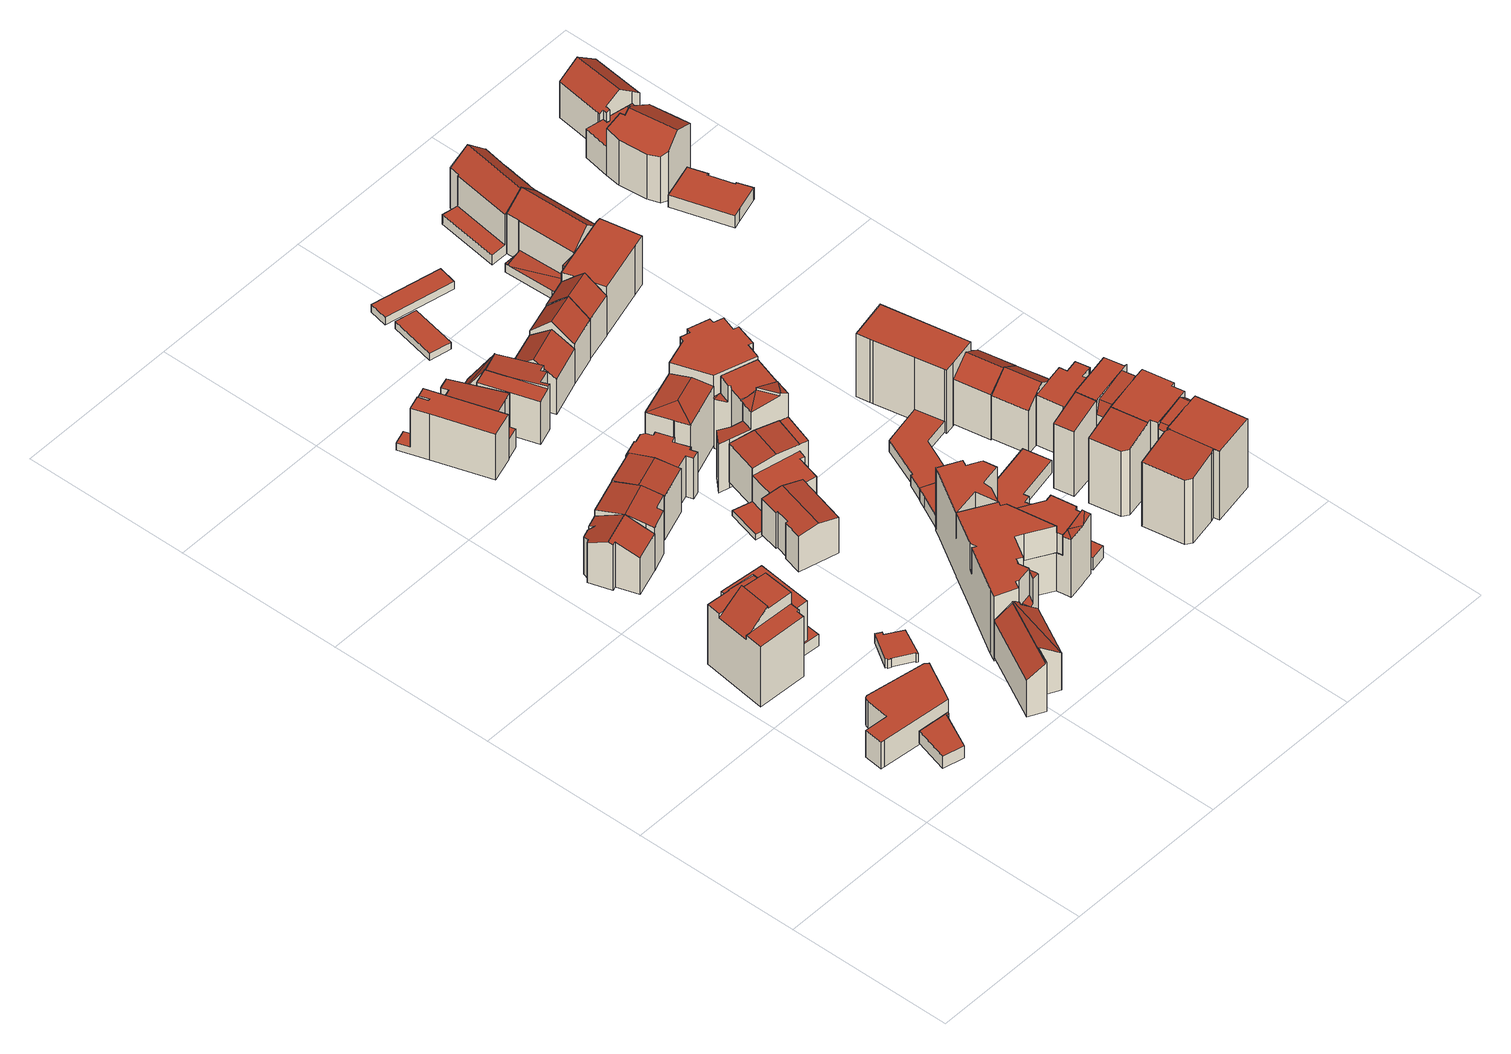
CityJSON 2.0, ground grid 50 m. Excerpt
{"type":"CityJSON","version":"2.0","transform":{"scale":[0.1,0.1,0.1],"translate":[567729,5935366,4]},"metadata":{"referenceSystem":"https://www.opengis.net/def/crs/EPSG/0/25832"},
"CityObjects":{
"building1":{"type":"Building","attributes":{"Gemeindeschluessel":"02000000","Geometrietyp2DReferenz":"3000","function":"31001_2010","roofType":"1000","measuredHeight":4.23,"storeysAboveGround":1},"geometry":[{"type":"MultiSurface","lod":"2","boundaries":[[[0,1,2,3]],[[3,2,4,5]],[[5,4,6,7]],[[7,6,8,9]],[[1,0,10,11]],[[11,10,9,8]],[[9,10,0,3,5,7]],[[11,8,6,4,2,1]]],"semantics":{"surfaces":[{"type":"WallSurface"},{"type":"GroundSurface"},{"type":"RoofSurface"}],"values":[0,0,0,0,0,0,1,2]}}]},
"building2":{"type":"Building","attributes":{"Gemeindeschluessel":"02000000","Geometrietyp2DReferenz":"3000","function":"31001_3060","roofType":"1000","measuredHeight":9.14,"storeysAboveGround":2},"geometry":[{"type":"MultiSurface","lod":"2","boundaries":[[[12,13,14,15]],[[16,17,13,12]],[[18,19,20,21]],[[21,20,22,23]],[[23,22,24,25]],[[25,24,26,27]],[[27,26,28,29]],[[29,28,30,31]],[[32,30,28,26,24,22,20,19,33,14,13,17]],[[34,16,12,15,35,18,21,23,25,27,29,31]],[[16,34,32,17]],[[34,31,30,32]],[[18,35,33,19]],[[35,15,14,33]]],"semantics":{"surfaces":[{"type":"WallSurface"},{"type":"RoofSurface"},{"type":"GroundSurface"}],"values":[0,0,0,0,0,0,0,0,1,2,0,0,0,0]}}]},
"building3":{"type":"Building","attributes":{"Gemeindeschluessel":"02000000","Geometrietyp2DReferenz":"3000","function":"31001_1120","roofType":"1000","measuredHeight":25.46,"storeysAboveGround":8},"geometry":[{"type":"MultiSurface","lod":"2","boundaries":[[[36,37,38,39,40,41]],[[42,43,44,45]],[[46,47,48,49]],[[41,50,36]],[[44,38,37,45]],[[51,52,53,54]],[[39,55,40]],[[56,57,58,59]],[[59,58,60,61]],[[61,60,62,63]],[[46,64,65,47]],[[66,67,68,69]],[[69,68,70,71]],[[70,68,67,72,65,64,73]],[[74,75,56,59,61,63,76,51,54,77,78,79,80]],[[81,82,66,69,71,83,84]],[[51,76,85,50,41,40,55,52]],[[70,73,86,87,43,42,88,89,83,71]],[[78,77,48,47,65,72]],[[79,78,72,67]],[[81,84,75,74]],[[82,81,74,80]],[[80,79,67,66,82]],[[56,75,84,83,89,57]],[[86,73,64,46,49,90]],[[77,54,53,90,49,48]],[[88,42,45,37,36]],[[39,38,44,43,87]],[[85,76,63,62]],[[39,87,86,90,53,52,55]],[[85,62,60,58,57,89,88,36,50]]],"semantics":{"surfaces":[{"type":"RoofSurface"},{"type":"WallSurface"},{"type":"GroundSurface"}],"values":[0,0,0,1,1,1,1,1,1,1,1,1,1,0,2,0,1,1,1,1,1,1,1,1,1,1,1,1,1,0,0]}}]},
"building4":{"type":"Building","attributes":{"Gemeindeschluessel":"02000000","Geometrietyp2DReferenz":"3000","function":"31001_1010","roofType":"3100","measuredHeight":16.34,"storeysAboveGround":4},"geometry":[{"type":"MultiSurface","lod":"2","boundaries":[[[91,92,93,94,95,96,97,98,99]],[[100,101,102,103,104,92,91]],[[105,99,98,106]],[[106,98,97,107]],[[107,97,96,108]],[[108,96,95,109]],[[109,95,94,110]],[[110,94,93,111]],[[112,104,103,113]],[[113,103,102,114]],[[114,102,101,115]],[[115,101,100,116]],[[116,100,91,99,105]],[[111,93,92,104,112]],[[111,112,113,114,115,116,105,106,107,108,109,110]]],"semantics":{"surfaces":[{"type":"RoofSurface"},{"type":"WallSurface"},{"type":"GroundSurface"}],"values":[0,0,1,1,1,1,1,1,1,1,1,1,1,1,2]}}]},
"building5":{"type":"Building","attributes":{"Gemeindeschluessel":"02000000","Geometrietyp2DReferenz":"3000","function":"31001_2010","roofType":"1000","measuredHeight":3,"storeysAboveGround":1},"geometry":[{"type":"MultiSurface","lod":"2","boundaries":[[[117,118,119,120]],[[121,122,123,124]],[[125,126,127,128]],[[129,130,131,132]],[[133,134,135,136]],[[137,138,139,140]],[[131,130,123,122,139,138,119,118,135,134,127,126]],[[137,140,121,124,129,132,125,128,133,136,117,120]],[[125,132,131,126]],[[129,124,123,130]],[[121,140,139,122]],[[137,120,119,138]],[[117,136,135,118]],[[133,128,127,134]]],"semantics":{"surfaces":[{"type":"WallSurface"},{"type":"RoofSurface"},{"type":"GroundSurface"}],"values":[0,0,0,0,0,0,1,2,0,0,0,0,0,0]}}]},
"building6":{"type":"Building","attributes":{"Gemeindeschluessel":"02000000","Geometrietyp2DReferenz":"3000","function":"31001_1010","roofType":"2100","measuredHeight":17.09,"storeysAboveGround":4},"geometry":[{"type":"MultiSurface","lod":"2","boundaries":[[[141,142,143,144,145,146]],[[147,144,143,148]],[[148,143,142,149]],[[149,142,141,150]],[[151,152,153,154,155,147,148,149,150]],[[156,157,146,145,158,159,160]],[[147,155,161,162,158,145,144]],[[146,157,151,150,141]],[[154,153,160,159,163,164]],[[156,160,153,152]],[[157,156,152,151]],[[163,159,158,162]],[[161,155,154,164]],[[161,164,163,162]]],"semantics":{"surfaces":[{"type":"RoofSurface"},{"type":"WallSurface"},{"type":"GroundSurface"}],"values":[0,1,1,1,2,0,1,1,1,1,1,1,1,0]}}]},
"building7":{"type":"Building","attributes":{"Gemeindeschluessel":"02000000","Geometrietyp2DReferenz":"3000","function":"31001_1010","roofType":"3100","measuredHeight":16.56,"storeysAboveGround":5},"geometry":[{"type":"MultiSurface","lod":"2","boundaries":[[[165,166,167,168,169,170,171]],[[172,173,174,175]],[[176,169,168,177]],[[177,168,167,178]],[[178,167,166,179]],[[179,166,165,180]],[[181,172,175,176,177,178,179,180]],[[182,181,180,165,171]],[[176,175,174,170,169]],[[173,172,181,182]],[[173,182,171,170,174]]],"semantics":{"surfaces":[{"type":"RoofSurface"},{"type":"WallSurface"},{"type":"GroundSurface"}],"values":[0,1,1,1,1,1,2,1,1,1,0]}}]},
"building8":{"type":"Building","attributes":{"Gemeindeschluessel":"02000000","Geometrietyp2DReferenz":"3000","function":"31001_1010","roofType":"3100","measuredHeight":16.13,"storeysAboveGround":5},"geometry":[{"type":"MultiSurface","lod":"2","boundaries":[[[183,184,185,186,187]],[[188,189,190,191,185,184]],[[172,187,186,192]],[[175,183,187,172]],[[193,191,190,194]],[[194,190,189,195]],[[195,189,188,176]],[[176,188,184,183,175]],[[192,186,185,191,193]],[[192,193,194,195,176,175,172]]],"semantics":{"surfaces":[{"type":"RoofSurface"},{"type":"WallSurface"},{"type":"GroundSurface"}],"values":[0,0,1,1,1,1,1,1,1,2]}}]},
"building9":{"type":"Building","attributes":{"Gemeindeschluessel":"02000000","Geometrietyp2DReferenz":"3000","function":"31001_1010","roofType":"1000","measuredHeight":15.83,"storeysAboveGround":3},"geometry":[{"type":"MultiSurface","lod":"2","boundaries":[[[196,197,198,199]],[[200,199,198,201]],[[196,202,203,197]],[[204,205,206,207]],[[207,206,208,209]],[[210,211,212,213]],[[210,213,200,201,204,207,209,214,215]],[[216,215,214,217]],[[211,210,215,216]],[[217,214,209,208]],[[200,213,212,202,196,199]],[[204,201,198,197,203,205]],[[217,208,206,205,203,202,212,211,216]]],"semantics":{"surfaces":[{"type":"RoofSurface"},{"type":"WallSurface"},{"type":"GroundSurface"}],"values":[0,1,1,1,1,1,2,1,1,1,1,1,0]}}]},
"building10":{"type":"Building","attributes":{"Gemeindeschluessel":"02000000","Geometrietyp2DReferenz":"3000","function":"31001_1010","roofType":"3100","measuredHeight":13.64,"storeysAboveGround":4},"geometry":[{"type":"MultiSurface","lod":"2","boundaries":[[[218,219,220,221,222,223,224,225,226]],[[227,226,225,228]],[[228,225,224,229]],[[229,224,223,230]],[[230,223,222,231]],[[231,222,221,232]],[[232,221,220,233]],[[234,227,228,229,230,231,232,233,235]],[[236,235,233,220,219]],[[237,234,235,236]],[[227,234,237,218,226]],[[237,236,219,218]]],"semantics":{"surfaces":[{"type":"RoofSurface"},{"type":"WallSurface"},{"type":"GroundSurface"}],"values":[0,1,1,1,1,1,1,2,1,1,1,0]}}]},
"building11":{"type":"Building","attributes":{"Gemeindeschluessel":"02000000","Geometrietyp2DReferenz":"3000","function":"31001_1010","roofType":"1000","measuredHeight":14.67,"storeysAboveGround":3},"geometry":[{"type":"MultiSurface","lod":"2","boundaries":[[[238,239,240,241]],[[242,243,244,245]],[[245,244,246,247]],[[247,246,248,249]],[[240,250,251,241]],[[252,239,238,253]],[[254,252,253,242,245,247,249,255,256,257]],[[258,257,256,259,260,261]],[[259,256,255,262]],[[242,253,238,241,251,243]],[[252,254,263,250,240,239]],[[263,254,257,258]],[[261,260,264,248]],[[255,249,248,264,262]],[[264,260,259,262]],[[261,248,246,244,243,251,250,263,258]]],"semantics":{"surfaces":[{"type":"RoofSurface"},{"type":"WallSurface"},{"type":"GroundSurface"}],"values":[0,1,1,1,1,1,2,1,1,1,1,1,1,1,0,0]}}]},
"building12":{"type":"Building","attributes":{"Gemeindeschluessel":"02000000","Geometrietyp2DReferenz":"3000","function":"31001_1010","roofType":"1000","measuredHeight":13.97,"storeysAboveGround":4},"geometry":[{"type":"MultiSurface","lod":"2","boundaries":[[[265,266,267,268,269,270,271,272,273,274,275,276,277,278,279,280,281]],[[282,283,284,285,286,287,288,289,290,291,292,293,294,295,296,297,298]],[[282,281,280,283]],[[283,280,279,284]],[[284,279,278,285]],[[285,278,277,286]],[[286,277,276,287]],[[287,276,275,288]],[[288,275,274,289]],[[289,274,273,290]],[[290,273,272,291]],[[291,272,271,292]],[[292,271,270,293]],[[293,270,269,294]],[[294,269,268,295]],[[295,268,267,296]],[[296,267,266,297]],[[297,266,265,298]],[[298,265,281,282]]],"semantics":{"surfaces":[{"type":"RoofSurface"},{"type":"GroundSurface"},{"type":"WallSurface"}],"values":[0,1,2,2,2,2,2,2,2,2,2,2,2,2,2,2,2,2,2]}}]},
"building13":{"type":"Building","attributes":{"Gemeindeschluessel":"02000000","Geometrietyp2DReferenz":"3000","function":"31001_1120","roofType":"1000","measuredHeight":22.12,"storeysAboveGround":6},"geometry":[{"type":"MultiSurface","lod":"2","boundaries":[[[299,300,301]],[[302,303,304,305]],[[303,306,304]],[[307,308,309]],[[310,311,312,313,314]],[[315,312,311]],[[316,317,318,319,320,321]],[[322,323,320]],[[324,325,326,327,328]],[[329,330,331,332,333]],[[301,334,335,299]],[[323,336,337,304,320]],[[320,304,337,338,321]],[[328,339,340,324]],[[299,335,341,300]],[[342,343,344,345]],[[319,305,304,320]],[[320,304,306,322]],[[326,346,347,327]],[[348,349,350,351]],[[332,351,350,352,333]],[[353,354,355,356]],[[356,355,357,358]],[[358,357,359,360]],[[325,361,346,326]],[[362,363,364,365]],[[365,364,366,367]],[[367,366,368,369]],[[370,371,372]],[[331,372,371,351,332]],[[370,308,314]],[[314,308,307,310]],[[373,374,375,376]],[[314,313,377]],[[378,379,380,381]],[[382,318,317,383]],[[383,317,316,384]],[[330,385,372,331]],[[336,323,322,306,303,302,386,387,388,389,390,391]],[[392,334,301,300,341,339,328,327,347,393,354,353,394,395,396,397,398,399]],[[400,401,402,403,404,315,311,310,307,309,405]],[[369,406,407,404,403,402,401,400,408,409,410,411,412,413,342,345,414,390,389,388,387,386,415,382,383,384,416,417,418,378,381,419,399,398,397,396,395,394,353,356,358,360,420,373,376,421,422,423,424,425,426,427,428,362,365,367]],[[379,429,430,338,337,336,391,431,344,343,432,433,434,352,350,349,435,436,340,339,341,335,334,392,437,380]],[[346,361,438,439,440,375,374,441,359,357,355,354,393,347]],[[405,309,308,370,372,385]],[[426,425,424,423,438,361,325,324,340,436]],[[435,349,348,363,362,428,427,426,436]],[[411,410,409,329,333,352,434,433,412]],[[312,315,404,407,406,369,368,377,313]],[[408,400,405,385,330,329,409]],[[423,422,439,438]],[[422,421,376,375,440,439]],[[441,374,373,420,360,359]],[[319,318,382,415,386,302,305]],[[342,413,412,433,432,343]],[[378,418,417,430,429,379]],[[416,384,316,321,338,430,417]],[[390,414,345,344,431,391]],[[380,437,392,399,419,381]],[[351,371,370,314,377,368,366,364,363,348]]],"semantics":{"surfaces":[{"type":"RoofSurface"},{"type":"WallSurface"},{"type":"GroundSurface"}],"values":[0,0,0,0,0,0,0,0,0,0,1,1,1,1,1,1,1,1,1,1,1,1,1,1,1,1,1,1,1,1,1,1,1,1,1,1,1,1,1,1,1,2,0,0,0,1,1,1,1,1,1,1,1,1,1,1,1,1,1,0]}}]},
"building14":{"type":"Building","attributes":{"Gemeindeschluessel":"02000000","Geometrietyp2DReferenz":"3000","function":"31001_1120","roofType":"3100","measuredHeight":13.92,"storeysAboveGround":4},"geometry":[{"type":"MultiSurface","lod":"2","boundaries":[[[442,443,444,445,446,447,448]],[[449,450,451,452,453]],[[454,455,450,449]],[[456,457,458,459]],[[460,461,462,463,464,465]],[[466,467,468,469]],[[464,448,447,465]],[[470,446,445,471]],[[471,445,444,472]],[[473,452,451,474]],[[458,455,454,459]],[[475,462,461,476]],[[476,461,460,477]],[[475,476,477,470,471,472,466,469,478,473,474,479]],[[479,474,451,450,455,458,457]],[[442,448,464,463,456,459,454,449,453]],[[475,479,457,456,463,462]],[[473,478,480,481,452]],[[470,477,460,465,447,446]],[[482,443,442,453,452,481]],[[466,472,444,443,482,467]],[[480,478,469,468]],[[480,468,467,482,481]]],"semantics":{"surfaces":[{"type":"RoofSurface"},{"type":"WallSurface"},{"type":"GroundSurface"}],"values":[0,0,0,0,0,1,1,1,1,1,1,1,1,2,1,1,1,1,1,1,1,1,0]}}]},
"building15":{"type":"Building","attributes":{"Gemeindeschluessel":"02000000","Geometrietyp2DReferenz":"3000","function":"31001_1010","roofType":"1000","measuredHeight":15.67,"storeysAboveGround":3},"geometry":[{"type":"MultiSurface","lod":"2","boundaries":[[[483,484,485]],[[486,487,483,485]],[[488,489,490,491,492,493,494,495,496]],[[489,497,490]],[[498,485,484,499]],[[488,487,486,489]],[[500,496,495,501]],[[501,495,494,502]],[[502,494,493,503]],[[503,493,492,504]],[[505,491,490]],[[499,484,483,487,488,496,500]],[[506,507,508,498,499,500,501,502,503,504]],[[509,507,506,510]],[[508,507,509,497,489]],[[498,508,489,486,485]],[[506,504,492,491,505,510]],[[509,510,505,490,497]]],"semantics":{"surfaces":[{"type":"RoofSurface"},{"type":"WallSurface"},{"type":"GroundSurface"}],"values":[0,0,0,1,1,1,1,1,1,1,1,1,2,1,1,1,1,0]}}]},
"building16":{"type":"Building","attributes":{"Gemeindeschluessel":"02000000","Geometrietyp2DReferenz":"3000","function":"31001_1010","roofType":"3200","measuredHeight":21.35,"storeysAboveGround":6},"geometry":[{"type":"MultiSurface","lod":"2","boundaries":[[[511,512,513,514,515]],[[516,517,514,513]],[[518,513,512,519]],[[519,512,511,520]],[[521,516,513,518]],[[522,523,521,518,519,520]],[[524,522,520,511,515]],[[521,523,525,517,516]],[[525,523,522,524]],[[525,524,515,514,517]]],"semantics":{"surfaces":[{"type":"RoofSurface"},{"type":"WallSurface"},{"type":"GroundSurface"}],"values":[0,0,1,1,1,2,1,1,1,0]}}]},
"building17":{"type":"Building","attributes":{"Gemeindeschluessel":"02000000","Geometrietyp2DReferenz":"3000","function":"31001_1120","roofType":"1000","measuredHeight":24.84,"storeysAboveGround":5},"geometry":[{"type":"MultiSurface","lod":"2","boundaries":[[[526,527,528,529,530,531]],[[532,533,534]],[[535,536,537,538,539]],[[537,540,538]],[[541,542,543,544,545]],[[546,543,542]],[[547,531,530,548]],[[548,530,529,549]],[[550,526,531,547]],[[527,534,551,528]],[[552,553,554]],[[535,555,556,536]],[[532,541,545,533]],[[557,546,542,541,532,534,527,526,550]],[[557,550,547,548,549,558,559,560,561,521,562]],[[563,564,556,555,565,566,553,552]],[[553,566,559,558,567,554]],[[566,565,560,559]],[[562,521,540,537,536,556,564]],[[557,562,564,563,544,543,546]],[[561,560,565,555,535,539]],[[521,561,539,538,540]],[[563,552,533,545,544]],[[558,549,529,528,551,567]],[[534,533,552,554,567,551]]],"semantics":{"surfaces":[{"type":"RoofSurface"},{"type":"WallSurface"},{"type":"GroundSurface"}],"values":[0,0,0,0,0,0,1,1,1,1,1,1,1,1,2,0,1,1,1,1,1,1,1,1,0]}}]},
"building18":{"type":"Building","attributes":{"Gemeindeschluessel":"02000000","Geometrietyp2DReferenz":"3000","function":"31001_1010","roofType":"3100","measuredHeight":16.6,"storeysAboveGround":3},"geometry":[{"type":"MultiSurface","lod":"2","boundaries":[[[568,569,570,571]],[[572,569,568,573]],[[573,568,571,574,575]],[[576,572,573,575]],[[572,576,577,570,569]],[[577,576,575,574]],[[577,574,571,570]]],"semantics":{"surfaces":[{"type":"RoofSurface"},{"type":"WallSurface"},{"type":"GroundSurface"}],"values":[0,1,1,2,1,1,0]}}]},
"building19":{"type":"Building","attributes":{"Gemeindeschluessel":"02000000","Geometrietyp2DReferenz":"3000","function":"31001_2460","roofType":"1000","measuredHeight":4.21,"storeysAboveGround":1},"geometry":[{"type":"MultiSurface","lod":"2","boundaries":[[[578,579,580,581,582,583]],[[584,585,586,587,588,589]],[[584,583,582,585]],[[585,582,581,586]],[[586,581,580,587]],[[587,580,579,588]],[[588,579,578,589]],[[589,578,583,584]]],"semantics":{"surfaces":[{"type":"RoofSurface"},{"type":"GroundSurface"},{"type":"WallSurface"}],"values":[0,1,2,2,2,2,2,2]}}]},
"building20":{"type":"Building","attributes":{"Gemeindeschluessel":"02000000","Geometrietyp2DReferenz":"3000","function":"31001_2010","roofType":"1000","measuredHeight":4.1,"storeysAboveGround":1},"geometry":[{"type":"MultiSurface","lod":"2","boundaries":[[[590,591,592,593]],[[593,592,594,595]],[[596,597,598,599]],[[599,598,600,601]],[[601,600,602,603]],[[602,600,598,597,604,594,592,591,605]],[[596,599,601,603,606,590,593,595,607]],[[606,603,602,605]],[[596,607,604,597]],[[607,595,594,604]],[[590,606,605,591]]],"semantics":{"surfaces":[{"type":"WallSurface"},{"type":"RoofSurface"},{"type":"GroundSurface"}],"values":[0,0,0,0,0,1,2,0,0,0,0]}}]},
"building21":{"type":"Building","attributes":{"Gemeindeschluessel":"02000000","Geometrietyp2DReferenz":"3000","function":"31001_2460","roofType":"1000","measuredHeight":2.33,"storeysAboveGround":1},"geometry":[{"type":"MultiSurface","lod":"2","boundaries":[[[608,609,610,611]],[[612,613,614,615]],[[612,611,610,613]],[[613,610,609,614]],[[614,609,608,615]],[[615,608,611,612]]],"semantics":{"surfaces":[{"type":"RoofSurface"},{"type":"GroundSurface"},{"type":"WallSurface"}],"values":[0,1,2,2,2,2]}}]},
"building22":{"type":"Building","attributes":{"Gemeindeschluessel":"02000000","Geometrietyp2DReferenz":"3000","function":"31001_1120","roofType":"1000","measuredHeight":24.15,"storeysAboveGround":7},"geometry":[{"type":"MultiSurface","lod":"2","boundaries":[[[616,617,618,619,620,621,622,623,624,625,626,627,628,629]],[[523,630,631,632,633,634,635,636,637,638,639,640,562,521]],[[523,629,628,630]],[[630,628,627,631]],[[631,627,626,632]],[[632,626,625,633]],[[633,625,624,634]],[[634,624,623,635]],[[635,623,622,636]],[[636,622,621,637]],[[637,621,620,638]],[[638,620,619,639]],[[639,619,618,640]],[[640,618,617,562]],[[562,617,616,521]],[[521,616,629,523]]],"semantics":{"surfaces":[{"type":"RoofSurface"},{"type":"GroundSurface"},{"type":"WallSurface"}],"values":[0,1,2,2,2,2,2,2,2,2,2,2,2,2,2,2]}}]},
"building23":{"type":"Building","attributes":{"Gemeindeschluessel":"02000000","Geometrietyp2DReferenz":"3000","function":"31001_1010","roofType":"3100","measuredHeight":19.28,"storeysAboveGround":5},"geometry":[{"type":"MultiSurface","lod":"2","boundaries":[[[641,642,643,644]],[[576,645,646,647]],[[648,642,641,572]],[[576,647,649,648,572]],[[643,642,648,649,650]],[[576,572,641,644,645]],[[650,649,647,646]],[[650,646,645,644,643]]],"semantics":{"surfaces":[{"type":"RoofSurface"},{"type":"WallSurface"},{"type":"GroundSurface"}],"values":[0,1,1,2,1,1,1,0]}}]},
"building24":{"type":"Building","attributes":{"Gemeindeschluessel":"02000000","Geometrietyp2DReferenz":"3000","function":"31001_2100","roofType":"1000","measuredHeight":4.45,"storeysAboveGround":2},"geometry":[{"type":"MultiSurface","lod":"2","boundaries":[[[651,652,653,654]],[[654,653,655,656]],[[656,655,657,658]],[[658,657,659,660]],[[660,659,661,662]],[[663,664,665,666]],[[666,665,652,651]],[[667,668,669,670]],[[670,669,664,663]],[[668,667,662,661]],[[662,667,670,663,666,651,654,656,658,660]],[[668,661,659,657,655,653,652,665,664,669]]],"semantics":{"surfaces":[{"type":"WallSurface"},{"type":"GroundSurface"},{"type":"RoofSurface"}],"values":[0,0,0,0,0,0,0,0,0,0,1,2]}}]},
"building25":{"type":"Building","attributes":{"Gemeindeschluessel":"02000000","Geometrietyp2DReferenz":"3000","function":"31001_2080","roofType":"1000","measuredHeight":3.72,"storeysAboveGround":1},"geometry":[{"type":"MultiSurface","lod":"2","boundaries":[[[595,671,672,673]],[[673,672,674,675]],[[607,676,671,595]],[[677,678,679,680]],[[681,682,683,679,678,674,672,671,676]],[[684,607,595,673,675,677,680,685,686]],[[684,686,682,681]],[[686,685,683,682]],[[685,680,679,683]],[[607,684,681,676]],[[677,675,674,678]]],"semantics":{"surfaces":[{"type":"WallSurface"},{"type":"RoofSurface"},{"type":"GroundSurface"}],"values":[0,0,0,0,1,2,0,0,0,0,0]}}]},
"building26":{"type":"Building","attributes":{"Gemeindeschluessel":"02000000","Geometrietyp2DReferenz":"3000","function":"31001_2460","roofType":"1000","measuredHeight":2.53,"storeysAboveGround":1},"geometry":[{"type":"MultiSurface","lod":"2","boundaries":[[[687,688,689,690]],[[691,692,693,694]],[[691,690,689,692]],[[692,689,688,693]],[[693,688,687,694]],[[694,687,690,691]]],"semantics":{"surfaces":[{"type":"RoofSurface"},{"type":"GroundSurface"},{"type":"WallSurface"}],"values":[0,1,2,2,2,2]}}]},
"building27":{"type":"Building","attributes":{"Gemeindeschluessel":"02000000","Geometrietyp2DReferenz":"3000","function":"31001_1010","roofType":"3100","measuredHeight":19.11,"storeysAboveGround":5},"geometry":[{"type":"MultiSurface","lod":"2","boundaries":[[[642,695,696,697]],[[698,699,700,701]],[[702,695,642,703]],[[698,701,704,705,702,703]],[[698,703,642,697,699]],[[702,705,706,696,695]],[[706,705,704,707]],[[707,704,701,700]],[[707,700,699,697,696,706]]],"semantics":{"surfaces":[{"type":"RoofSurface"},{"type":"WallSurface"},{"type":"GroundSurface"}],"values":[0,1,1,2,1,1,1,1,0]}}]},
"building28":{"type":"Building","attributes":{"Gemeindeschluessel":"02000000","Geometrietyp2DReferenz":"3000","function":"31001_1010","roofType":"1000","measuredHeight":23.8,"storeysAboveGround":6},"geometry":[{"type":"MultiSurface","lod":"2","boundaries":[[[708,709,710,711,712,713,714,715,716]],[[717,718,719,720]],[[721,722,723,714,713,724,725,726]],[[718,721,727,728,719]],[[727,726,729,730,728]],[[731,716,715,732]],[[733,712,711,734]],[[734,711,710,735]],[[735,710,709,736]],[[736,709,708,737]],[[737,708,716,731]],[[726,725,729]],[[733,734,735,736,737,731,732,738,739,740,741]],[[740,739,720,719,728,730]],[[721,726,727]],[[741,740,730,729,725,724]],[[722,721,718,717]],[[739,738,723,722,717,720]],[[733,741,724,713,712]],[[738,732,715,714,723]]],"semantics":{"surfaces":[{"type":"RoofSurface"},{"type":"WallSurface"},{"type":"GroundSurface"}],"values":[0,0,0,0,0,1,1,1,1,1,1,1,2,1,1,1,1,1,1,1]}}]},
"building29":{"type":"Building","attributes":{"Gemeindeschluessel":"02000000","Geometrietyp2DReferenz":"3000","function":"31001_1010","roofType":"1000","measuredHeight":24.48,"storeysAboveGround":6},"geometry":[{"type":"MultiSurface","lod":"2","boundaries":[[[742,743,744,745]],[[746,747,748,749,750]],[[751,752,753,754,755,756,757,758,759,760]],[[761,762,763,764]],[[765,766,767,768,769,770,771,772,773,774]],[[762,765,775,776,751,763]],[[775,774,777,778,779,752,776]],[[780,742,745,781]],[[782,747,746,783]],[[783,746,750,784]],[[785,756,755,786]],[[786,755,754,787]],[[779,753,752]],[[743,758,757,744]],[[774,773,777]],[[788,772,771,789]],[[789,771,770,790]],[[790,770,769,791]],[[791,769,768,792]],[[748,767,766,749]],[[781,745,744,757,756,785]],[[782,783,784,793,794,780,781,785,786,787,795,788,789,790,791,792]],[[794,793,766,761,764,760,759]],[[765,774,775]],[[752,751,776]],[[788,795,778,777,773,772]],[[766,765,762,761]],[[751,760,764,763]],[[795,787,754,753,779,778]],[[782,792,768,767,748,747]],[[793,784,750,749,766]],[[780,794,759,758,743,742]]],"semantics":{"surfaces":[{"type":"RoofSurface"},{"type":"WallSurface"},{"type":"GroundSurface"}],"values":[0,0,0,0,0,0,0,1,1,1,1,1,1,1,1,1,1,1,1,1,1,2,1,1,1,1,1,1,1,1,1,1]}}]},
"building30":{"type":"Building","attributes":{"Gemeindeschluessel":"02000000","Geometrietyp2DReferenz":"3000","function":"31001_2010","roofType":"1000","measuredHeight":21.84,"storeysAboveGround":6},"geometry":[{"type":"MultiSurface","lod":"2","boundaries":[[[796,797,798,799]],[[799,798,800,801]],[[801,800,802,803]],[[803,802,804,805]],[[806,807,808,809]],[[809,808,810,811]],[[805,804,807,806]],[[797,796,812,813]],[[813,812,811,810]],[[811,812,796,799,801,803,805,806,809]],[[813,810,808,807,804,802,800,798,797]]],"semantics":{"surfaces":[{"type":"WallSurface"},{"type":"GroundSurface"},{"type":"RoofSurface"}],"values":[0,0,0,0,0,0,0,0,0,1,2]}}]},
"building31":{"type":"Building","attributes":{"Gemeindeschluessel":"02000000","Geometrietyp2DReferenz":"3000","function":"31001_1010","roofType":"3100","measuredHeight":19.68,"storeysAboveGround":5},"geometry":[{"type":"MultiSurface","lod":"2","boundaries":[[[814,815,816,817]],[[814,818,819,820,815]],[[821,817,816,822]],[[823,820,819,824]],[[824,819,818,825]],[[825,818,814,817,821]],[[822,816,815,820,823]],[[822,823,824,825,821]]],"semantics":{"surfaces":[{"type":"RoofSurface"},{"type":"WallSurface"},{"type":"GroundSurface"}],"values":[0,0,1,1,1,1,1,2]}}]},
"building32":{"type":"Building","attributes":{"Gemeindeschluessel":"02000000","Geometrietyp2DReferenz":"3000","function":"31001_1120","roofType":"1000","measuredHeight":16.71,"storeysAboveGround":4},"geometry":[{"type":"MultiSurface","lod":"2","boundaries":[[[826,827,828]],[[829,830,831,832]],[[827,831,833,828]],[[834,835,836,837]],[[837,836,838,839]],[[839,838,840,841]],[[841,840,830,829]],[[842,843,834,837,839,841,829,832]],[[844,843,842,826,828,833]],[[835,834,843,844]],[[842,832,831,827,826]],[[835,844,833,831,830,840,838,836]]],"semantics":{"surfaces":[{"type":"RoofSurface"},{"type":"WallSurface"},{"type":"GroundSurface"}],"values":[0,1,1,1,1,1,1,2,1,1,1,0]}}]},
"building33":{"type":"Building","attributes":{"Gemeindeschluessel":"02000000","Geometrietyp2DReferenz":"3000","function":"31001_1120","roofType":"3100","measuredHeight":19.86,"storeysAboveGround":5},"geometry":[{"type":"MultiSurface","lod":"2","boundaries":[[[845,846,847,848]],[[846,820,849,850,847]],[[851,845,848,852]],[[853,850,849,854]],[[854,849,820,855]],[[855,820,846,845,851]],[[852,848,847,850,853]],[[852,853,854,855,851]]],"semantics":{"surfaces":[{"type":"RoofSurface"},{"type":"WallSurface"},{"type":"GroundSurface"}],"values":[0,0,1,1,1,1,1,2]}}]},
"building34":{"type":"Building","attributes":{"Gemeindeschluessel":"02000000","Geometrietyp2DReferenz":"3000","function":"31001_1120","roofType":"1000","measuredHeight":17.32,"storeysAboveGround":4},"geometry":[{"type":"MultiSurface","lod":"2","boundaries":[[[856,857,858,859,860,861,862,863,864,865,866,867,868,869,870,871,872]],[[873,874,875,876,877,878,879,880,881,882,883,884,885,886,887,888,889]],[[889,888,857,856]],[[888,887,858,857]],[[887,886,859,858]],[[886,885,860,859]],[[885,884,861,860]],[[884,883,862,861]],[[883,882,863,862]],[[882,881,864,863]],[[881,880,865,864]],[[880,879,866,865]],[[879,878,867,866]],[[878,877,868,867]],[[877,876,869,868]],[[876,875,870,869]],[[875,874,871,870]],[[874,873,872,871]],[[873,889,856,872]]],"semantics":{"surfaces":[{"type":"GroundSurface"},{"type":"RoofSurface"},{"type":"WallSurface"}],"values":[0,1,2,2,2,2,2,2,2,2,2,2,2,2,2,2,2,2,2]}}]},
"building35":{"type":"Building","attributes":{"Gemeindeschluessel":"02000000","Geometrietyp2DReferenz":"3000","function":"31001_1120","roofType":"3100","measuredHeight":18.89,"storeysAboveGround":4},"geometry":[{"type":"MultiSurface","lod":"2","boundaries":[[[890,891,892,893]],[[894,895,891,890]],[[896,897,898,899]],[[896,893,892,897]],[[842,895,894,900]],[[901,902,903,904]],[[843,905,906,907,891,895,842]],[[908,901,904,909,843,842,900]],[[908,900,894,890,893,896,899]],[[910,909,904,903,911]],[[905,843,909,910]],[[901,908,899,898,912,902]],[[912,898,897,892,891,907]],[[906,905,910,911]],[[906,911,903,902,912,907]]],"semantics":{"surfaces":[{"type":"RoofSurface"},{"type":"WallSurface"},{"type":"GroundSurface"}],"values":[0,0,0,1,1,1,1,2,1,1,1,1,1,0,0]}}]},
"building36":{"type":"Building","attributes":{"Gemeindeschluessel":"02000000","Geometrietyp2DReferenz":"3000","function":"31001_1120","roofType":"3100","measuredHeight":18.75,"storeysAboveGround":4},"geometry":[{"type":"MultiSurface","lod":"2","boundaries":[[[913,914,915,916]],[[917,918,919,920]],[[920,919,921,922]],[[922,921,923,924]],[[924,923,925,926]],[[926,925,927,928]],[[928,927,929,930]],[[930,929,931,932]],[[932,931,933,934]],[[934,933,935,936]],[[936,935,937,938]],[[938,937,939,940]],[[941,942,943,944]],[[940,939,945,946,947,948,949]],[[917,920,922,924,926,928,930,932,934,936,938,940,949,950,913,916,941,944]],[[942,941,916,915,951]],[[918,917,944,943]],[[913,950,952,953,954,914]],[[954,953,947,946]],[[952,950,949,948]],[[945,939,937,935,933,931,929,927,925,923,921,919,918,943,942,951]],[[945,951,915,914,954,946]],[[952,948,947,953]]],"semantics":{"surfaces":[{"type":"WallSurface"},{"type":"GroundSurface"},{"type":"RoofSurface"}],"values":[0,0,0,0,0,0,0,0,0,0,0,0,0,0,1,0,0,0,0,0,2,2,2]}}]},
"building37":{"type":"Building","attributes":{"Gemeindeschluessel":"02000000","Geometrietyp2DReferenz":"3000","function":"31001_2010","roofType":"1000","measuredHeight":4.11,"storeysAboveGround":1},"geometry":[{"type":"MultiSurface","lod":"2","boundaries":[[[955,956,957,958]],[[958,957,959,960]],[[960,959,961,962]],[[962,961,963,964]],[[964,963,965,966]],[[967,968,969,970]],[[970,969,971,972]],[[972,971,973,974]],[[975,976,968,967]],[[976,975,966,965]],[[956,955,974,973]],[[974,955,958,960,962,964,966,975,967,970,972]],[[956,973,971,969,968,976,965,963,961,959,957]]],"semantics":{"surfaces":[{"type":"WallSurface"},{"type":"GroundSurface"},{"type":"RoofSurface"}],"values":[0,0,0,0,0,0,0,0,0,0,0,1,2]}}]},
"building38":{"type":"Building","attributes":{"Gemeindeschluessel":"02000000","Geometrietyp2DReferenz":"3000","function":"31001_1010","roofType":"3100","measuredHeight":19.81,"storeysAboveGround":4},"geometry":[{"type":"MultiSurface","lod":"2","boundaries":[[[977,978,979,980,981,982,983]],[[984,985,986,987]],[[987,986,988,989]],[[989,988,990,991]],[[992,993,994,995]],[[996,982,981,997]],[[997,981,980,998]],[[998,980,979,999]],[[999,979,978,1000]],[[992,995,1001,984,987,989,991,996,997,998,999,1000]],[[985,984,1001,1002]],[[1002,1001,995,994]],[[992,1000,978,977,993]],[[996,991,990,983,982]],[[1002,994,993,977,983,990,988,986,985]]],"semantics":{"surfaces":[{"type":"RoofSurface"},{"type":"WallSurface"},{"type":"GroundSurface"}],"values":[0,1,1,1,1,1,1,1,1,2,1,1,1,1,0]}}]},
"building39":{"type":"Building","attributes":{"Gemeindeschluessel":"02000000","Geometrietyp2DReferenz":"3000","function":"31001_1010","roofType":"1000","measuredHeight":9.89,"storeysAboveGround":2},"geometry":[{"type":"MultiSurface","lod":"2","boundaries":[[[1003,1004,1005,1006]],[[1006,1005,1007,1008]],[[1008,1007,1009,1010]],[[1011,1012,1009,1007,1005,1004,1013,1014]],[[1015,1016,1017,1003,1006,1008,1010,1018]],[[1016,1015,1011,1014]],[[1015,1018,1012,1011]],[[1018,1010,1009,1012]],[[1003,1017,1013,1004]],[[1017,1016,1014,1013]]],"semantics":{"surfaces":[{"type":"WallSurface"},{"type":"RoofSurface"},{"type":"GroundSurface"}],"values":[0,0,0,1,2,0,0,0,0,0]}}]},
"building40":{"type":"Building","attributes":{"Gemeindeschluessel":"02000000","Geometrietyp2DReferenz":"3000","function":"31001_1120","roofType":"3100","measuredHeight":16.96,"storeysAboveGround":4},"geometry":[{"type":"MultiSurface","lod":"2","boundaries":[[[1019,1020,1021,1022]],[[1023,1024,1025,1026]],[[1027,1028,1029,1030]],[[1031,1032,1033,1034]],[[1035,1029,1028,1036,1037,1038,1039,1025,1024]],[[1040,1031,1034,1041,1027,1030,1042,1023,1026,1043,1019,1022]],[[1043,1026,1025,1039]],[[1037,1036,1041,1034,1033]],[[1044,1040,1022,1021]],[[1032,1031,1040,1044]],[[1023,1042,1035,1024]],[[1042,1030,1029,1035]],[[1027,1041,1036,1028]],[[1019,1043,1039,1038,1020]],[[1032,1044,1021,1020,1038,1037,1033]]],"semantics":{"surfaces":[{"type":"WallSurface"},{"type":"RoofSurface"},{"type":"GroundSurface"}],"values":[0,0,0,0,1,2,0,0,0,0,0,0,0,0,1]}}]}
},
"vertices":[
[253,151,64],[253,151,106],[248,145,106],[248,145,64],[242,147,106],[242,147,64],[190,43,106],[190,43,64],[127,59,106],[127,59,64],[156,161,64],[156,161,106],
[31,175,58],[31,175,150],[37,232,150],[37,232,58],[41,174,58],[41,174,150],[118,297,58],[118,297,150],[119,303,150],[119,303,58],[124,308,150],[124,308,58],[130,311,150],[130,311,58],[137,310,150],[137,310,58],[309,279,150],[309,279,58],[317,270,150],[317,270,58],[253,151,150],[108,225,150],[253,151,58],[108,225,58],
[30,601,255],[88,598,303],[101,695,303],[42,701,254],[26,703,241],[13,602,241],[170,593,293],[180,686,293],[101,695,293],[88,598,293],[106,739,88],[111,771,88],[109,771,88],[105,740,88],[13,602,255],[32,746,48],[32,746,254],[105,739,254],[105,739,48],[26,703,254],[169,592,48],[169,592,255],[166,563,255],[166,563,48],[159,564,255],[159,564,48],[156,540,255],[156,540,48],[106,739,224],[111,771,224],[237,679,88],[237,679,224],[227,590,224],[227,590,88],[170,593,224],[170,593,88],[245,756,224],[185,731,224],[260,582,48],[212,587,48],[6,548,48],[109,771,48],[245,756,48],[237,679,48],[270,675,48],[260,582,88],[270,675,88],[170,592,88],[212,587,88],[6,548,255],[185,731,254],[180,686,254],[170,593,255],[170,592,255],[105,740,254],
[91,1123,182],[189,1156,182],[165,1232,145],[127,1219,145],[133,1202,154],[115,1211,147],[91,1203,147],[85,1183,155],[73,1177,156],[95,1110,176],[107,1114,176],[129,1051,145],[215,1080,145],[207,1101,156],[73,1177,19],[85,1183,19],[91,1203,19],[115,1211,19],[133,1202,19],[127,1219,19],[165,1232,19],[207,1101,19],[215,1080,19],[129,1051,19],[107,1114,19],[95,1110,19],
[368,465,55],[368,465,85],[415,435,85],[415,435,55],[372,362,55],[372,362,85],[317,396,85],[317,396,55],[310,401,55],[310,401,85],[306,404,85],[306,404,55],[316,394,55],[316,394,85],[308,398,85],[308,398,55],[356,482,55],[356,482,85],[372,472,85],[372,472,55],[375,356,55],[375,356,85],[370,359,85],[370,359,55],
[611,172,186],[570,192,216],[574,201,216],[572,201,217],[558,207,228],[533,27,186],[572,201,57],[574,201,57],[570,192,57],[611,172,57],[532,25,57],[477,53,57],[452,3,57],[405,27,57],[510,226,57],[477,53,227],[532,25,186],[557,208,228],[450,4,228],[452,3,226],[510,226,184],[557,208,222],[450,4,222],[405,27,184],
[207,1101,171],[215,1080,166],[274,1102,166],[268,1120,170],[312,1135,170],[293,1192,182],[190,1155,182],[268,1267,17],[268,1267,166],[278,1238,173],[278,1238,17],[312,1135,17],[268,1120,17],[274,1102,17],[215,1080,17],[207,1101,17],[165,1232,17],[165,1232,166],
[278,1238,172],[291,1200,178],[391,1234,178],[369,1300,168],[268,1267,168],[312,1135,168],[312,1133,168],[413,1167,168],[409,1178,169],[369,1300,17],[409,1178,17],[413,1167,17],[312,1133,17],
[130,1807,35],[172,1820,35],[160,1855,35],[118,1842,35],[118,1842,11],[160,1855,11],[130,1807,169],[172,1820,169],[181,1791,11],[181,1791,169],[186,1792,169],[186,1792,11],[177,1820,169],[177,1820,11],[200,1588,11],[200,1588,169],[147,1757,169],[147,1757,11],[204,1829,11],[274,1610,11],[274,1610,169],[204,1829,169],
[487,781,175],[527,936,175],[521,938,174],[469,952,162],[455,893,162],[460,892,164],[449,850,164],[444,852,162],[429,796,162],[429,796,39],[444,852,39],[449,850,39],[460,892,39],[455,893,39],[469,952,39],[521,938,39],[544,766,39],[587,921,39],[587,921,162],[544,766,163],
[274,1610,79],[316,1624,79],[307,1652,79],[265,1639,79],[220,1780,15],[220,1780,147],[258,1792,147],[258,1792,15],[251,1813,145],[251,1813,15],[256,1815,145],[256,1815,15],[307,1652,162],[265,1639,162],[316,1624,15],[274,1610,15],[307,1653,15],[247,1843,15],[276,1852,15],[337,1663,15],[337,1663,162],[276,1852,74],[285,1824,74],[285,1824,145],[247,1843,74],[307,1653,162],[256,1815,74],
[369,1300,156],[409,1178,156],[462,1195,156],[468,1175,156],[492,1182,156],[485,1203,156],[494,1206,156],[478,1253,156],[493,1258,156],[492,1261,156],[476,1307,156],[464,1303,156],[457,1322,156],[445,1329,156],[418,1320,156],[417,1324,156],[366,1307,156],[366,1307,16],[417,1324,16],[418,1320,16],[445,1329,16],[457,1322,16],[464,1303,16],[476,1307,16],[492,1261,16],[493,1258,16],[478,1253,16],[494,1206,16],[485,1203,16],[492,1182,16],[468,1175,16],[462,1195,16],[409,1178,16],[369,1300,16],
[614,375,175],[611,394,175],[603,381,175],[646,201,260],[645,209,261],[640,226,262],[623,197,262],[642,226,261],[858,241,245],[823,260,245],[804,231,243],[858,241,244],[859,241,244],[892,267,252],[891,273,253],[823,260,244],[895,248,252],[593,217,175],[607,220,175],[612,195,175],[623,197,175],[640,226,175],[592,217,175],[642,226,175],[641,228,175],[767,437,175],[770,442,175],[759,507,175],[671,493,175],[670,491,175],[795,273,175],[798,255,175],[800,256,175],[797,274,175],[723,315,175],[603,381,266],[614,375,266],[641,228,266],[640,226,266],[592,217,266],[670,491,266],[767,437,266],[611,394,266],[660,263,44],[660,263,266],[645,273,266],[645,273,44],[759,507,260],[671,493,260],[774,417,244],[774,417,266],[797,274,266],[797,274,244],[723,315,266],[759,636,44],[759,636,260],[765,633,260],[765,633,44],[822,604,260],[822,604,44],[813,586,260],[813,586,44],[770,442,260],[865,367,44],[865,367,244],[886,371,244],[886,371,44],[898,296,244],[898,296,44],[888,292,244],[888,292,44],[815,259,244],[800,256,244],[800,256,243],[854,565,44],[854,565,260],[860,524,260],[860,524,44],[891,273,244],[572,201,44],[572,201,266],[510,226,266],[510,226,44],[612,195,44],[607,220,44],[593,217,44],[798,255,242],[646,201,44],[645,209,44],[642,226,44],[641,228,44],[635,259,44],[635,259,266],[523,251,266],[743,610,260],[743,610,44],[671,493,44],[670,491,44],[611,394,44],[603,381,44],[523,251,44],[802,230,44],[804,231,44],[858,241,44],[859,241,44],[895,248,44],[802,230,242],[891,273,44],[892,267,44],[798,255,44],[795,273,44],[723,315,44],[702,327,44],[701,328,44],[700,327,44],[636,259,44],[623,197,44],[592,217,44],[584,223,44],[579,215,44],[513,232,44],[848,568,44],[816,516,44],[797,513,44],[796,487,44],[770,442,44],[767,437,44],[759,425,44],[761,425,44],[774,417,44],[579,215,266],[584,223,266],[636,259,266],[700,327,266],[701,328,266],[702,327,266],[761,425,266],[759,425,266],[513,232,266],[796,487,260],[797,513,260],[816,516,260],[848,568,260],
[532,1037,141],[506,942,141],[521,938,141],[632,916,141],[651,987,141],[665,983,141],[672,1006,141],[602,1022,170],[631,1119,170],[560,1139,164],[533,1039,164],[532,1037,164],[672,1006,164],[701,1099,164],[697,1001,163],[726,1092,163],[701,1099,163],[672,1006,163],[666,983,49],[672,1002,49],[695,995,49],[697,1001,49],[672,1006,49],[665,983,49],[469,952,31],[469,952,49],[450,956,49],[450,956,31],[651,987,31],[632,916,31],[521,938,31],[533,1039,31],[560,1139,31],[695,995,31],[672,1002,31],[666,983,31],[476,1055,31],[726,1092,31],[476,1055,49],[533,1039,49],[506,942,49],
[419,1783,159],[397,1853,42],[335,1833,42],[357,1762,160],[419,1783,160],[419,1783,158],[357,1762,158],[379,1694,164],[409,1599,173],[417,1602,173],[410,1624,171],[447,1636,171],[441,1652,170],[459,1658,170],[357,1762,164],[335,1833,17],[397,1853,17],[459,1658,17],[441,1652,17],[447,1636,17],[410,1624,17],[417,1602,17],[409,1599,164],[363,1583,17],[310,1747,17],[357,1762,17],[310,1747,164],[363,1583,164],
[492,1261,214],[493,1258,214],[506,1218,214],[544,1294,223],[468,1331,214],[647,1266,214],[628,1322,223],[506,1218,9],[493,1258,9],[492,1261,9],[647,1266,9],[468,1333,9],[609,1378,9],[468,1333,214],[609,1378,214],
[560,1139,177],[622,1121,177],[634,1159,173],[599,1168,173],[568,1186,172],[530,1147,177],[704,1098,248],[681,1156,248],[622,1121,236],[654,1224,180],[666,1260,180],[664,1261,180],[641,1259,178],[640,1259,178],[647,1266,178],[704,1098,257],[705,1098,257],[740,1138,244],[741,1139,244],[681,1156,257],[726,1092,244],[530,1147,9],[568,1186,9],[599,1168,9],[560,1139,9],[634,1159,236],[654,1163,240],[637,1168,240],[637,1168,236],[654,1224,240],[666,1260,240],[726,1092,9],[635,1159,9],[649,1208,9],[657,1218,9],[640,1259,9],[769,1229,9],[741,1139,240],[769,1229,240],[657,1218,240],[649,1208,240],[635,1159,236],
[470,1625,135],[579,1662,135],[560,1720,180],[451,1683,180],[579,1662,14],[470,1625,14],[432,1742,135],[432,1742,14],[542,1777,14],[542,1777,136],
[886,371,90],[898,296,90],[906,250,90],[954,259,90],[927,420,90],[875,433,90],[875,433,48],[927,420,48],[954,259,48],[906,250,48],[898,296,48],[886,371,48],
[806,716,34],[806,716,75],[817,738,75],[817,738,34],[820,743,75],[820,743,34],[898,701,34],[898,701,75],[889,680,75],[889,680,34],[850,590,75],[850,590,34],[822,604,75],[822,604,34],[901,708,75],[765,633,75],[765,633,34],[901,708,34],
[467,1969,42],[495,2107,42],[431,2120,42],[403,1982,42],[403,1982,18],[431,2120,18],[495,2107,18],[467,1969,18],
[647,1266,251],[769,1229,251],[783,1273,251],[797,1269,251],[816,1333,251],[801,1337,251],[815,1381,251],[786,1390,251],[790,1404,251],[727,1423,251],[723,1409,251],[694,1417,251],[689,1403,251],[609,1378,251],[689,1403,9],[694,1417,9],[723,1409,9],[727,1423,9],[790,1404,9],[786,1390,9],[815,1381,9],[801,1337,9],[816,1333,9],[797,1269,9],[783,1273,9],
[579,1662,151],[668,1690,153],[653,1746,207],[560,1720,207],[542,1777,151],[634,1804,151],[634,1804,14],[668,1690,14],[646,1771,14],[646,1771,184],
[850,590,45],[850,590,89],[1081,634,89],[1081,634,45],[1097,553,89],[1097,553,45],[962,527,89],[962,527,45],[965,511,89],[965,511,45],[944,506,89],[944,506,45],[860,524,45],[860,524,89],[854,565,89],[854,565,45],[947,491,45],[947,491,89],[868,476,89],[868,476,45],
[820,743,71],[843,792,71],[843,792,34],[847,790,71],[847,790,34],[901,708,71],[898,912,34],[898,912,71],[908,914,71],[908,914,34],[959,838,71],[1039,853,71],[1022,937,71],[959,838,34],[1022,937,34],[1039,853,34],
[635,2106,38],[647,2161,38],[440,2206,38],[428,2151,38],[428,2151,12],[440,2206,12],[647,2161,12],[635,2106,12],
[757,1713,153],[741,1772,207],[652,1748,207],[646,1771,16],[646,1771,186],[634,1804,155],[634,1804,16],[757,1713,16],[668,1690,16],[722,1831,16],[735,1795,16],[735,1795,186],[722,1831,152],
[1118,136,275],[1135,124,277],[1224,140,289],[1236,146,291],[1239,128,291],[1240,128,291],[1216,272,291],[1206,277,290],[1097,258,275],[1216,279,273],[1227,281,288],[1222,309,288],[1213,307,274],[1288,292,291],[1216,279,291],[1218,271,291],[1370,151,291],[1345,302,291],[1324,299,291],[1322,298,292],[1317,327,292],[1345,302,271],[1340,331,271],[1097,258,54],[1206,277,54],[1239,128,54],[1236,146,54],[1224,140,54],[1135,124,54],[1118,136,54],[1218,271,54],[1213,307,54],[1340,331,54],[1370,151,54],
[1069,455,272],[1172,474,290],[1162,533,290],[1058,513,272],[1093,322,273],[1110,310,276],[1199,327,290],[1180,433,290],[1076,414,273],[1275,493,292],[1293,496,292],[1316,501,292],[1314,502,292],[1309,501,292],[1298,559,292],[1162,533,292],[1172,474,292],[1173,474,292],[1173,473,292],[1180,433,245],[1193,436,285],[1185,475,285],[1173,473,244],[1281,452,292],[1180,433,292],[1199,327,292],[1209,329,292],[1213,307,292],[1340,331,292],[1333,367,292],[1345,370,292],[1329,461,292],[1300,456,292],[1300,456,293],[1292,496,293],[1329,461,244],[1322,496,244],[1316,501,253],[1069,455,48],[1058,513,48],[1110,310,48],[1093,322,48],[1076,414,48],[1298,559,48],[1309,501,48],[1314,502,48],[1345,370,48],[1333,367,48],[1340,331,48],[1213,307,48],[1209,329,48],[1180,433,48],[1173,474,48],[1322,496,48],
[1154,869,33],[1154,869,251],[1070,853,251],[1070,853,33],[1040,847,251],[1040,847,33],[1039,853,251],[1039,853,33],[1022,937,251],[1022,937,33],[998,1053,33],[998,1053,251],[997,1060,251],[997,1060,33],[989,1100,251],[989,1100,33],[1106,1123,33],[1106,1123,251],
[1170,651,240],[1150,756,240],[1090,745,193],[1110,640,193],[1230,663,193],[1209,768,193],[1207,768,195],[1110,640,44],[1090,745,44],[1207,768,44],[1209,768,44],[1230,663,44],
[767,1867,152],[767,1844,152],[912,1883,152],[722,1831,18],[722,1831,185],[767,1844,185],[767,1844,18],[912,1883,185],[949,1765,18],[949,1765,185],[911,1755,185],[911,1755,18],[757,1713,185],[757,1713,18],[735,1795,185],[735,1795,18],[767,1867,18],[926,1885,18],[926,1885,185],
[1090,745,195],[1149,756,238],[1129,864,238],[1070,853,195],[1187,875,195],[1154,869,220],[1090,745,40],[1070,853,40],[1154,869,40],[1187,875,40],[1207,768,40],
[1255,663,46],[1258,644,46],[1296,651,46],[1304,610,46],[1299,609,46],[1269,604,46],[1273,586,46],[1274,582,46],[1267,581,46],[1271,557,46],[1272,554,46],[1167,534,46],[1166,539,46],[1159,570,46],[1144,646,46],[1230,663,46],[1254,667,46],[1254,667,219],[1230,663,219],[1144,646,219],[1159,570,219],[1166,539,219],[1167,534,219],[1272,554,219],[1271,557,219],[1267,581,219],[1274,582,219],[1273,586,219],[1269,604,219],[1299,609,219],[1304,610,219],[1296,651,219],[1258,644,219],[1255,663,219],
[759,2031,48],[817,1872,56],[810,2045,56],[759,2039,48],[764,1898,47],[767,1867,48],[759,2039,47],[810,2045,47],[810,2048,47],[758,2047,47],[764,1898,18],[811,2048,18],[811,2048,156],[810,2088,156],[810,2088,18],[926,1885,155],[872,1878,207],[817,1872,155],[758,2047,18],[919,2087,18],[919,2087,155],[864,2087,207],[810,2048,155],
[833,2266,17],[833,2266,156],[838,2297,157],[838,2297,17],[932,2199,17],[932,2199,157],[932,2198,157],[932,2198,17],[928,2169,157],[928,2169,17],[927,2162,157],[927,2162,17],[922,2119,156],[922,2119,17],[921,2117,156],[921,2117,17],[921,2115,156],[921,2115,17],[921,2111,155],[921,2111,17],[920,2108,155],[920,2108,17],[920,2105,155],[920,2105,17],[919,2097,155],[919,2097,17],[919,2087,154],[919,2087,17],[945,2278,17],[945,2278,155],[947,2277,154],[947,2277,17],[861,2087,205],[804,2088,154],[804,2088,51],[756,2088,51],[756,2088,17],[783,2275,17],[891,2287,205],[783,2275,51],[830,2266,51],[830,2266,154],
[1299,1926,19],[1299,1926,60],[1301,1918,60],[1301,1918,19],[1316,1871,60],[1316,1871,19],[1311,1870,60],[1311,1870,19],[1333,1797,60],[1333,1797,19],[1338,1799,60],[1338,1799,19],[1351,1753,19],[1351,1753,60],[1273,1731,60],[1273,1731,19],[1247,1723,60],[1247,1723,19],[1194,1896,60],[1194,1896,19],[1353,1754,19],[1353,1754,60],
[1263,1925,215],[1334,1946,171],[1327,1979,173],[1317,2066,171],[1248,2075,211],[1249,2069,211],[1243,2068,215],[1173,2039,17],[1173,2039,172],[1178,2084,179],[1178,2084,17],[1222,2078,204],[1222,2078,17],[1225,2064,205],[1225,2064,17],[1214,1911,17],[1214,1911,186],[1194,1920,175],[1194,1920,17],[1249,2069,17],[1248,2075,17],[1317,2066,17],[1327,1979,17],[1334,1946,17],[1182,1955,17],[1182,1955,171],
[1246,2154,16],[1246,2154,115],[1244,2141,115],[1244,2141,16],[1252,2139,115],[1252,2139,16],[1255,2152,115],[1255,2152,16],[1317,2066,115],[1335,2137,115],[1193,2164,115],[1178,2084,115],[1317,2066,16],[1178,2084,16],[1193,2164,16],[1335,2137,16],
[1314,2298,17],[1314,2298,186],[1374,2291,139],[1374,2291,17],[1235,2156,17],[1235,2156,138],[1236,2162,139],[1236,2162,17],[1252,2139,17],[1252,2139,153],[1244,2141,147],[1244,2141,17],[1356,2132,17],[1356,2132,139],[1335,2137,156],[1335,2137,17],[1246,2154,147],[1255,2152,154],[1296,2144,187],[1313,2298,187],[1255,2305,141],[1357,2139,17],[1255,2152,17],[1246,2154,17],[1255,2305,17],[1357,2139,139]
]}
